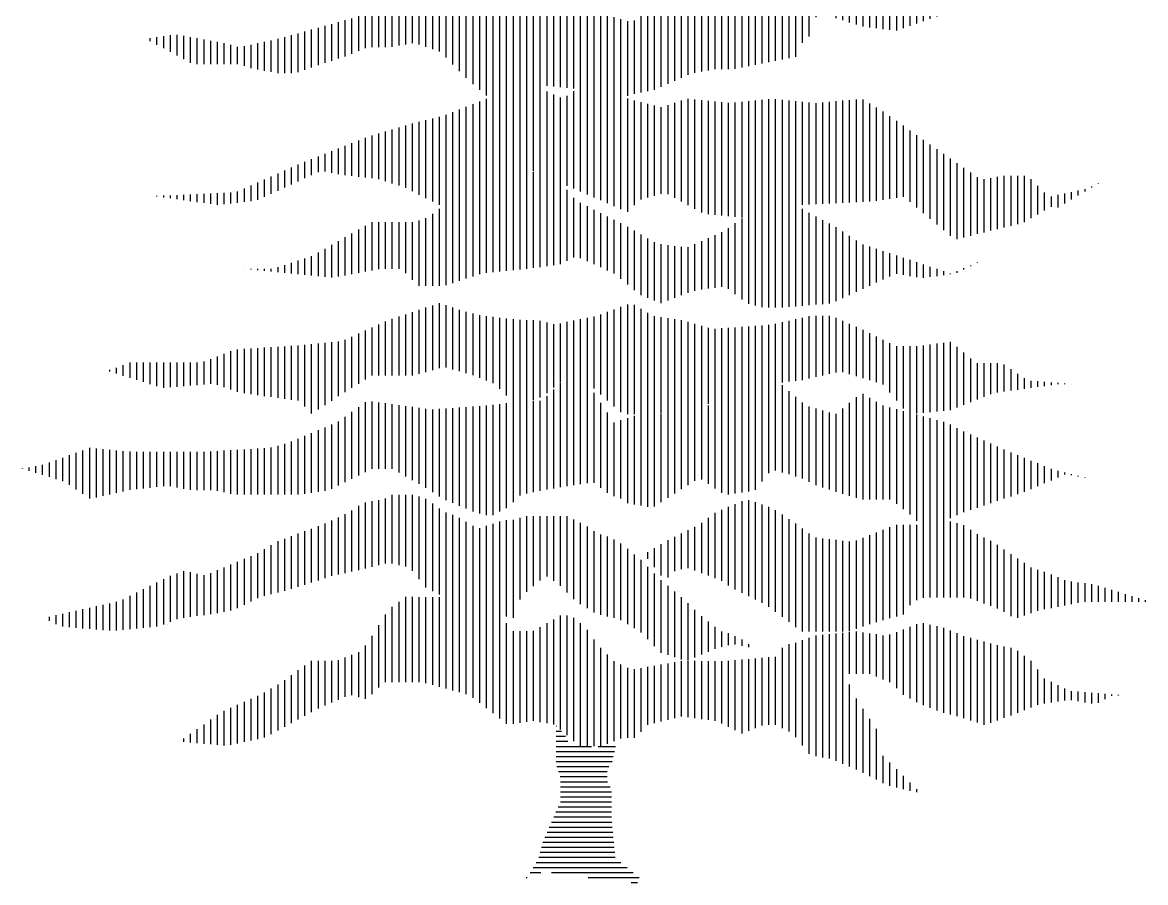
# Model space of a CAD drawing. Extents: x -3.3 to 3.4, y 0 to 10.5.
# Drawn here: x -3.28 to 3.4, y 0.03 to 5.15 of the extents above; entities that cross this region are included whole.
import ezdxf

# ---------------------------------------------------------------- set-up
doc = ezdxf.new("R2010")
doc.units = 0
doc.header["$LTSCALE"] = 0.4
doc.header["$MEASUREMENT"] = 0
doc.layers.get('0').update_dxf_attribs({"linetype": 'CONTINUOUS'})
doc.layers.add('ARBOLES', color=3, linetype='CONTINUOUS')

# ---------------------------------------------------------------- blocks, each defined once
blk = doc.blocks.new('*X32')
at = {"color": 0}
for p, q in [((17.04, 9.594), (17.04, 9.9294)), ((17.06, 9.5853), (17.06, 9.9412)), ((17.08, 9.5767), (17.08, 9.9212)), ((16.78, 9.6071), (16.78, 9.8896)), ((16.8, 9.6093), (16.8, 9.895)), ((16.82, 9.6116), (16.82, 9.9004)), ((16.84, 9.6231), (16.84, 9.9058)), ((16.86, 9.6431), (16.86, 9.9112)), ((16.88, 9.6631), (16.88, 9.9166)), ((16.9, 9.6547), (16.9, 9.9084)), ((16.92, 9.6461), (16.92, 9.8998)), ((16.94, 9.6374), (16.94, 9.8913)), ((16.98, 9.62), (16.98, 9.8869)), ((17, 9.6114), (17, 9.9011)), ((17.02, 9.6027), (17.02, 9.9153)), ((17.1, 9.568), (17.1, 9.9011)), ((17.12, 9.5593), (17.12, 9.8891)), ((16.68, 9.5796), (16.68, 9.8548)), ((16.7, 9.5911), (16.7, 9.8627)), ((16.72, 9.6003), (16.72, 9.8707)), ((16.74, 9.6026), (16.74, 9.8786)), ((16.76, 9.6048), (16.76, 9.8842)), ((16.96, 9.6287), (16.96, 9.8827)), ((17.14, 9.5506), (17.14, 9.884)), ((17.16, 9.5419), (17.16, 9.8788)), ((17.18, 9.5625), (17.18, 9.8736)), ((17.2, 9.5791), (17.2, 9.8685)), ((17.22, 9.5847), (17.22, 9.8633)), ((17.24, 9.5902), (17.24, 9.8581)), ((17.28, 9.5952), (17.28, 9.8592)), ((17.3, 9.5843), (17.3, 9.8661)), ((17.32, 9.5734), (17.32, 9.873)), ((17.34, 9.5625), (17.34, 9.8783)), ((17.36, 9.5516), (17.36, 9.8762)), ((17.38, 9.5407), (17.38, 9.8742)), ((17.4, 9.5356), (17.4, 9.8721)), ((17.42, 9.5335), (17.42, 9.8701)), ((17.44, 9.5314), (17.44, 9.868)), ((17.46, 9.5294), (17.46, 9.8659)), ((17.48, 9.5273), (17.48, 9.8672)), ((17.5, 9.5252), (17.5, 9.8692)), ((17.52, 9.5255), (17.52, 9.8713)), ((17.54, 9.5314), (17.54, 9.8733)), ((17.56, 9.5374), (17.56, 9.8754)), ((17.58, 9.5433), (17.58, 9.8774)), ((17.6, 9.5493), (17.6, 9.8774)), ((17.62, 9.5552), (17.62, 9.8754)), ((17.64, 9.5612), (17.64, 9.8733)), ((17.66, 9.5623), (17.66, 9.8712)), ((17.68, 9.5633), (17.68, 9.8692)), ((17.7, 9.5643), (17.7, 9.8671)), ((17.72, 9.5653), (17.72, 9.8656)), ((17.74, 9.5663), (17.74, 9.8674)), ((17.76, 9.5674), (17.76, 9.8693)), ((17.78, 9.5684), (17.78, 9.8711)), ((17.8, 9.5694), (17.8, 9.873)), ((17.82, 9.5704), (17.82, 9.8748)), ((17.84, 9.5714), (17.84, 9.8767)), ((17.86, 9.5724), (17.86, 9.8761)), ((17.88, 9.5734), (17.88, 9.8642)), ((16.58, 9.5728), (16.58, 9.8199)), ((16.6, 9.5627), (16.6, 9.825)), ((16.62, 9.5526), (16.62, 9.831)), ((16.64, 9.5567), (16.64, 9.8389)), ((16.66, 9.5682), (16.66, 9.8469)), ((17.26, 9.5958), (17.26, 9.853)), ((17.9, 9.575), (17.9, 9.8524)), ((17.92, 9.578), (17.92, 9.8405)), ((17.94, 9.5809), (17.94, 9.8265)), ((16.46, 9.6269), (16.46, 9.787)), ((16.48, 9.6201), (16.48, 9.7929)), ((16.5, 9.6132), (16.5, 9.7989)), ((16.52, 9.6033), (16.52, 9.8045)), ((16.54, 9.5931), (16.54, 9.8097)), ((16.56, 9.583), (16.56, 9.8148)), ((17.96, 9.5838), (17.96, 9.8125)), ((17.98, 9.5868), (17.98, 9.7985)), ((16.36, 9.6465), (16.36, 9.7546)), ((16.38, 9.6442), (16.38, 9.7625)), ((16.4, 9.6419), (16.4, 9.7691)), ((16.42, 9.6396), (16.42, 9.775)), ((16.44, 9.6337), (16.44, 9.781)), ((18, 9.572), (18, 9.7845)), ((18.02, 9.5552), (18.02, 9.7705)), ((18.04, 9.5385), (18.04, 9.7565)), ((16.28, 9.6582), (16.28, 9.7229)), ((16.3, 9.6547), (16.3, 9.7308)), ((16.32, 9.6512), (16.32, 9.7387)), ((16.34, 9.6488), (16.34, 9.7466)), ((18.06, 9.5217), (18.06, 9.7425)), ((18.08, 9.5049), (18.08, 9.7285)), ((16.2, 9.642), (16.2, 9.6912)), ((16.22, 9.6512), (16.22, 9.6991)), ((16.24, 9.6604), (16.24, 9.707)), ((16.26, 9.6617), (16.26, 9.715)), ((18.1, 9.4881), (18.1, 9.7146)), ((18.12, 9.4713), (18.12, 9.7007)), ((18.14, 9.4611), (18.14, 9.6868)), ((16.12, 9.6051), (16.12, 9.656)), ((16.14, 9.6143), (16.14, 9.6648)), ((16.16, 9.6235), (16.16, 9.6737)), ((16.18, 9.6327), (16.18, 9.6825)), ((18.16, 9.4662), (18.16, 9.6729)), ((18.18, 9.4713), (18.18, 9.659)), ((16.04, 9.5738), (16.04, 9.6207)), ((16.06, 9.5774), (16.06, 9.6295)), ((16.08, 9.5866), (16.08, 9.6383)), ((16.1, 9.5958), (16.1, 9.6472)), ((18.2, 9.4763), (18.2, 9.6451)), ((18.22, 9.4812), (18.22, 9.6392)), ((18.24, 9.4862), (18.24, 9.6428)), ((18.26, 9.4911), (18.26, 9.6464)), ((18.28, 9.496), (18.28, 9.6491)), ((18.3, 9.501), (18.3, 9.6491)), ((18.32, 9.5059), (18.32, 9.6491)), ((18.34, 9.5119), (18.34, 9.649)), ((18.36, 9.5231), (18.36, 9.6392)), ((18.38, 9.5344), (18.38, 9.6196)), ((18.56, 9.6262), (18.56, 9.6277)), ((15.76, 9.5879), (15.76, 9.5893)), ((15.78, 9.5852), (15.78, 9.5903)), ((15.8, 9.5824), (15.8, 9.5912)), ((15.82, 9.5797), (15.82, 9.5922)), ((15.84, 9.5769), (15.84, 9.5931)), ((15.86, 9.5742), (15.86, 9.594)), ((15.88, 9.5714), (15.88, 9.595)), ((15.9, 9.5687), (15.9, 9.5959)), ((15.92, 9.566), (15.92, 9.5969)), ((15.94, 9.5632), (15.94, 9.5978)), ((15.96, 9.5647), (15.96, 9.5988)), ((15.98, 9.567), (15.98, 9.5997)), ((16, 9.5692), (16, 9.603)), ((16.02, 9.5715), (16.02, 9.6118)), ((18.4, 9.5457), (18.4, 9.6)), ((18.42, 9.5569), (18.42, 9.5881)), ((18.44, 9.5555), (18.44, 9.5924)), ((18.46, 9.5673), (18.46, 9.5967)), ((18.48, 9.5791), (18.48, 9.6009)), ((18.5, 9.5909), (18.5, 9.6052)), ((18.52, 9.6027), (18.52, 9.6095)), ((18.54, 9.6145), (18.54, 9.6174))]:
    blk.add_line(p, q, dxfattribs=at)
blk = doc.blocks.new('*X31')
at = {"color": 0}
for p, q in [((17.7, 10.0638), (17.7, 10.2585)), ((17.72, 10.1213), (17.72, 10.2669)), ((17.74, 10.1424), (17.74, 10.2743)), ((17.76, 10.1324), (17.76, 10.2809)), ((17.78, 10.1186), (17.78, 10.2756)), ((17.8, 10.1122), (17.8, 10.2615)), ((17.36, 9.9557), (17.36, 10.2312)), ((17.38, 9.9592), (17.38, 10.2334)), ((17.4, 9.9626), (17.4, 10.2334)), ((17.42, 9.9661), (17.42, 10.2323)), ((17.44, 9.9669), (17.44, 10.2291)), ((17.46, 9.9669), (17.46, 10.2259)), ((17.48, 9.9677), (17.48, 10.2227)), ((17.62, 9.9952), (17.62, 10.225)), ((17.64, 9.9991), (17.64, 10.2334)), ((17.66, 10.003), (17.66, 10.2418)), ((17.68, 10.045), (17.68, 10.2501)), ((17.82, 10.1057), (17.82, 10.2475)), ((17.84, 10.0993), (17.84, 10.2334)), ((16.62, 10.0008), (16.62, 10.1899)), ((16.64, 9.9808), (16.64, 10.1942)), ((16.66, 9.9607), (16.66, 10.1984)), ((16.68, 9.9407), (16.68, 10.2027)), ((16.7, 9.9221), (16.7, 10.207)), ((16.72, 9.9051), (16.72, 10.2079)), ((16.74, 9.8882), (16.74, 10.2079)), ((16.76, 9.8712), (16.76, 10.2078)), ((16.78, 9.8661), (16.78, 10.2078)), ((16.8, 9.8661), (16.8, 10.2078)), ((16.82, 9.8667), (16.82, 10.2078)), ((16.84, 9.8708), (16.84, 10.2078)), ((16.86, 9.8749), (16.86, 10.2078)), ((16.88, 9.879), (16.88, 10.2077)), ((16.9, 9.8986), (16.9, 10.1963)), ((17.3, 9.932), (17.3, 10.188)), ((17.32, 9.9409), (17.32, 10.2016)), ((17.34, 9.9497), (17.34, 10.2164)), ((17.5, 9.9717), (17.5, 10.2195)), ((17.52, 9.9756), (17.52, 10.2163)), ((17.54, 9.9795), (17.54, 10.2131)), ((17.56, 9.9834), (17.56, 10.2099)), ((17.58, 9.9873), (17.58, 10.2083)), ((17.6, 9.9913), (17.6, 10.2167)), ((17.86, 10.0935), (17.86, 10.2194)), ((17.88, 10.0909), (17.88, 10.2053)), ((17.9, 10.0883), (17.9, 10.1946)), ((17.92, 10.0858), (17.92, 10.192)), ((17.94, 10.0832), (17.94, 10.1894)), ((16.44, 10.0315), (16.44, 10.1605)), ((16.46, 10.0331), (16.46, 10.1695)), ((16.48, 10.0365), (16.48, 10.1723)), ((16.5, 10.04), (16.5, 10.1743)), ((16.52, 10.0434), (16.52, 10.1763)), ((16.54, 10.0396), (16.54, 10.1783)), ((16.56, 10.0328), (16.56, 10.1804)), ((16.58, 10.026), (16.58, 10.1824)), ((16.6, 10.0192), (16.6, 10.1856)), ((16.92, 9.9165), (16.92, 10.1845)), ((16.94, 9.9146), (16.94, 10.1726)), ((16.96, 9.9128), (16.96, 10.1657)), ((16.98, 9.9109), (16.98, 10.16)), ((17, 9.909), (17, 10.1544)), ((17.26, 9.9143), (17.26, 10.1625)), ((17.28, 9.9232), (17.28, 10.1753)), ((17.96, 10.0816), (17.96, 10.1868)), ((17.98, 10.0885), (17.98, 10.1842)), ((18, 10.0955), (18, 10.1816)), ((18.02, 10.1024), (18.02, 10.179)), ((18.04, 10.1094), (18.04, 10.1764)), ((18.06, 10.1164), (18.06, 10.1738)), ((18.08, 10.1233), (18.08, 10.1713)), ((18.1, 10.1303), (18.1, 10.1691)), ((18.12, 10.1372), (18.12, 10.169)), ((18.14, 10.1442), (18.14, 10.169)), ((18.16, 10.1511), (18.16, 10.169)), ((18.18, 10.1581), (18.18, 10.169)), ((18.2, 10.165), (18.2, 10.169)), ((16.36, 10.0206), (16.36, 10.1247)), ((16.38, 10.0287), (16.38, 10.1336)), ((16.4, 10.0315), (16.4, 10.1426)), ((16.42, 10.0315), (16.42, 10.1515)), ((17.02, 9.9071), (17.02, 10.1488)), ((17.04, 9.9053), (17.04, 10.1432)), ((17.06, 9.9013), (17.06, 10.1375)), ((17.08, 9.8707), (17.08, 10.1319)), ((17.1, 9.8658), (17.1, 10.1263)), ((17.12, 9.8703), (17.12, 10.1207)), ((17.2, 9.897), (17.2, 10.1242)), ((17.22, 9.9006), (17.22, 10.137)), ((17.24, 9.9055), (17.24, 10.1497)), ((16.24, 9.9783), (16.24, 10.0895)), ((16.26, 9.9849), (16.26, 10.0951)), ((16.28, 9.9915), (16.28, 10.1007)), ((16.3, 9.998), (16.3, 10.1062)), ((16.32, 10.0045), (16.32, 10.1118)), ((16.34, 10.0124), (16.34, 10.1173)), ((17.14, 9.8787), (17.14, 10.115)), ((17.16, 9.887), (17.16, 10.1094)), ((17.18, 9.8934), (17.18, 10.1115)), ((15.74, 10.0502), (15.74, 10.0584)), ((15.76, 10.0393), (15.76, 10.0614)), ((15.78, 10.0285), (15.78, 10.0643)), ((15.8, 10.0176), (15.8, 10.0672)), ((15.82, 10.0068), (15.82, 10.069)), ((15.84, 9.9959), (15.84, 10.0654)), ((15.86, 9.9851), (15.86, 10.0619)), ((15.88, 9.9813), (15.88, 10.0583)), ((15.9, 9.9812), (15.9, 10.0548)), ((16.12, 9.9551), (16.12, 10.0563)), ((16.14, 9.955), (16.14, 10.0618)), ((16.16, 9.955), (16.16, 10.0673)), ((16.18, 9.958), (16.18, 10.0729)), ((16.2, 9.9648), (16.2, 10.0784)), ((16.22, 9.9715), (16.22, 10.084)), ((15.92, 9.9812), (15.92, 10.0512)), ((15.94, 9.9812), (15.94, 10.0476)), ((15.96, 9.9812), (15.96, 10.0437)), ((15.98, 9.9812), (15.98, 10.0385)), ((16, 9.9812), (16, 10.0334)), ((16.02, 9.9765), (16.02, 10.0348)), ((16.04, 9.9698), (16.04, 10.0391)), ((16.06, 9.9655), (16.06, 10.0434)), ((16.08, 9.962), (16.08, 10.0477)), ((16.1, 9.9585), (16.1, 10.052))]:
    blk.add_line(p, q, dxfattribs=at)
blk = doc.blocks.new('*X24')
at = {"color": 0}
for p, q in [((16.84, 9.3707), (16.84, 9.6571)), ((16.86, 9.3729), (16.86, 9.6627)), ((16.88, 9.3754), (16.88, 9.6597)), ((16.9, 9.378), (16.9, 9.6567)), ((16.92, 9.3805), (16.92, 9.6538)), ((16.76, 9.3626), (16.76, 9.6254)), ((16.78, 9.3646), (16.78, 9.6333)), ((16.8, 9.3667), (16.8, 9.6413)), ((16.82, 9.3687), (16.82, 9.6492)), ((16.94, 9.3831), (16.94, 9.6508)), ((16.96, 9.3868), (16.96, 9.6312)), ((16.66, 9.3371), (16.66, 9.5905)), ((16.68, 9.3436), (16.68, 9.5971)), ((16.7, 9.3502), (16.7, 9.6036)), ((16.72, 9.3568), (16.72, 9.6101)), ((16.74, 9.3606), (16.74, 9.6175)), ((16.98, 9.3965), (16.98, 9.6076)), ((16.62, 9.3239), (16.62, 9.5649)), ((16.64, 9.3305), (16.64, 9.5791)), ((17, 9.4062), (17, 9.5839)), ((17.02, 9.4042), (17.02, 9.5687)), ((17.04, 9.3952), (17.04, 9.5586)), ((17.6, 9.2573), (17.6, 9.5597)), ((17.62, 9.2576), (17.62, 9.5669)), ((17.64, 9.2593), (17.64, 9.5742)), ((17.66, 9.261), (17.66, 9.5627)), ((16.56, 9.3219), (16.56, 9.5235)), ((16.58, 9.3219), (16.58, 9.5366)), ((16.6, 9.3218), (16.6, 9.5508)), ((17.06, 9.3862), (17.06, 9.5486)), ((17.08, 9.3772), (17.08, 9.5386)), ((17.1, 9.3682), (17.1, 9.5284)), ((17.5, 9.2816), (17.5, 9.5228)), ((17.52, 9.2689), (17.52, 9.5306)), ((17.54, 9.2637), (17.54, 9.5379)), ((17.56, 9.2585), (17.56, 9.5451)), ((17.58, 9.2573), (17.58, 9.5524)), ((17.68, 9.2627), (17.68, 9.5509)), ((17.7, 9.2644), (17.7, 9.539)), ((17.72, 9.2661), (17.72, 9.5283)), ((16.36, 9.3607), (16.36, 9.4893)), ((16.38, 9.3645), (16.38, 9.5007)), ((16.4, 9.3682), (16.4, 9.5117)), ((16.42, 9.3719), (16.42, 9.5117)), ((16.44, 9.3726), (16.44, 9.5117)), ((16.46, 9.3726), (16.46, 9.5116)), ((16.48, 9.3726), (16.48, 9.5116)), ((16.5, 9.3602), (16.5, 9.5116)), ((16.52, 9.3402), (16.52, 9.5116)), ((16.54, 9.3219), (16.54, 9.5166)), ((17.12, 9.3592), (17.12, 9.5182)), ((17.14, 9.3427), (17.14, 9.508)), ((17.16, 9.3261), (17.16, 9.4978)), ((17.18, 9.3094), (17.18, 9.4863)), ((17.46, 9.3135), (17.46, 9.4932)), ((17.48, 9.2976), (17.48, 9.508)), ((17.74, 9.2678), (17.74, 9.5179)), ((17.76, 9.2695), (17.76, 9.5075)), ((17.78, 9.276), (17.78, 9.497)), ((16.3, 9.3495), (16.3, 9.4552)), ((16.32, 9.3533), (16.32, 9.4666)), ((16.34, 9.357), (16.34, 9.4779)), ((17.2, 9.2941), (17.2, 9.4748)), ((17.22, 9.2864), (17.22, 9.4633)), ((17.38, 9.3108), (17.38, 9.455)), ((17.4, 9.3137), (17.4, 9.4638)), ((17.42, 9.3166), (17.42, 9.4727)), ((17.44, 9.3196), (17.44, 9.4815)), ((17.8, 9.2853), (17.8, 9.4838)), ((17.82, 9.2945), (17.82, 9.4705)), ((17.84, 9.3038), (17.84, 9.4573)), ((16.24, 9.351), (16.24, 9.4211)), ((16.26, 9.3491), (16.26, 9.4325)), ((16.28, 9.3472), (16.28, 9.4439)), ((17.24, 9.2786), (17.24, 9.4518)), ((17.26, 9.2709), (17.26, 9.4457)), ((17.28, 9.2782), (17.28, 9.443)), ((17.3, 9.2861), (17.3, 9.4404)), ((17.32, 9.294), (17.32, 9.4377)), ((17.34, 9.3008), (17.34, 9.4373)), ((17.36, 9.3074), (17.36, 9.4461)), ((17.86, 9.3131), (17.86, 9.4454)), ((17.88, 9.3224), (17.88, 9.4388)), ((17.9, 9.3317), (17.9, 9.4322)), ((17.92, 9.341), (17.92, 9.4256)), ((17.94, 9.3503), (17.94, 9.419)), ((16.16, 9.3585), (16.16, 9.3904)), ((16.18, 9.3566), (16.18, 9.397)), ((16.2, 9.3547), (16.2, 9.4035)), ((16.22, 9.3529), (16.22, 9.4101)), ((17.96, 9.3579), (17.96, 9.4124)), ((17.98, 9.3544), (17.98, 9.4058)), ((18, 9.3509), (18, 9.3991)), ((18.02, 9.3474), (18.02, 9.3924)), ((18.04, 9.3462), (18.04, 9.3857)), ((18.2, 9.3905), (18.2, 9.3912)), ((16.02, 9.3729), (16.02, 9.373)), ((16.04, 9.3708), (16.04, 9.373)), ((16.06, 9.3687), (16.06, 9.373)), ((16.08, 9.3667), (16.08, 9.373)), ((16.1, 9.3646), (16.1, 9.3729)), ((16.12, 9.3625), (16.12, 9.3773)), ((16.14, 9.3605), (16.14, 9.3838)), ((18.06, 9.3487), (18.06, 9.379)), ((18.08, 9.3513), (18.08, 9.3723)), ((18.1, 9.3538), (18.1, 9.3657)), ((18.12, 9.3564), (18.12, 9.359)), ((18.14, 9.3612), (18.14, 9.3657)), ((18.16, 9.3709), (18.16, 9.3742)), ((18.18, 9.3807), (18.18, 9.3827)), ((16.56, 9.0658), (16.56, 9.2572)), ((16.58, 9.0717), (16.58, 9.2639)), ((16.6, 9.0775), (16.6, 9.2705)), ((16.62, 9.0795), (16.62, 9.2649)), ((16.64, 9.0737), (16.64, 9.2579)), ((17.14, 8.9459), (17.14, 9.2592)), ((17.16, 8.9405), (17.16, 9.2666)), ((17.18, 8.9405), (17.18, 9.2653)), ((17.2, 8.9405), (17.2, 9.2535)), ((16.46, 9.0555), (16.46, 9.224)), ((16.48, 9.0555), (16.48, 9.2306)), ((16.5, 9.0555), (16.5, 9.2373)), ((16.52, 9.0555), (16.52, 9.2439)), ((16.54, 9.0599), (16.54, 9.2506)), ((16.66, 9.0679), (16.66, 9.251)), ((16.68, 9.062), (16.68, 9.2444)), ((16.7, 9.0562), (16.7, 9.2398)), ((16.72, 9.0486), (16.72, 9.2352)), ((16.74, 9.0407), (16.74, 9.232)), ((16.76, 9.0328), (16.76, 9.2297)), ((16.78, 9.016), (16.78, 9.2274)), ((16.8, 8.9959), (16.8, 9.2251)), ((16.82, 8.9759), (16.82, 9.2228)), ((16.84, 8.9704), (16.84, 9.2205)), ((16.86, 8.9768), (16.86, 9.2203)), ((16.88, 8.9832), (16.88, 9.2202)), ((17, 9.0372), (17, 9.2188)), ((17.02, 9.0342), (17.02, 9.2229)), ((17.04, 9.0311), (17.04, 9.227)), ((17.06, 9.0169), (17.06, 9.2311)), ((17.08, 8.9992), (17.08, 9.237)), ((17.1, 8.9814), (17.1, 9.2444)), ((17.12, 8.9637), (17.12, 9.2518)), ((17.22, 8.9405), (17.22, 9.2416)), ((17.24, 8.9405), (17.24, 9.2322)), ((17.26, 8.9426), (17.26, 9.2292)), ((17.28, 8.9461), (17.28, 9.2262)), ((17.3, 8.9495), (17.3, 9.2233)), ((17.32, 8.953), (17.32, 9.2203)), ((17.66, 9.0395), (17.66, 9.2226)), ((17.68, 9.042), (17.68, 9.2272)), ((17.7, 9.0466), (17.7, 9.2317)), ((17.72, 9.0511), (17.72, 9.2326)), ((17.74, 9.0556), (17.74, 9.2325)), ((17.76, 9.0602), (17.76, 9.2325)), ((17.78, 9.0647), (17.78, 9.227)), ((16.38, 9.0437), (16.38, 9.189)), ((16.4, 9.0556), (16.4, 9.1981)), ((16.42, 9.0556), (16.42, 9.2071)), ((16.44, 9.0555), (16.44, 9.2162)), ((16.9, 8.9896), (16.9, 9.2184)), ((16.92, 9.003), (16.92, 9.2132)), ((16.94, 9.0193), (16.94, 9.2081)), ((16.96, 9.0355), (16.96, 9.2105)), ((16.98, 9.0403), (16.98, 9.2147)), ((17.34, 8.9574), (17.34, 9.2149)), ((17.36, 8.9619), (17.36, 9.2091)), ((17.38, 8.9664), (17.38, 9.2032)), ((17.4, 8.971), (17.4, 9.1974)), ((17.42, 8.9755), (17.42, 9.1943)), ((17.44, 8.9804), (17.44, 9.1957)), ((17.46, 8.9877), (17.46, 9.1972)), ((17.48, 8.995), (17.48, 9.1986)), ((17.5, 9.0023), (17.5, 9.2001)), ((17.52, 9.0095), (17.52, 9.2015)), ((17.54, 9.0168), (17.54, 9.203)), ((17.56, 9.0241), (17.56, 9.2045)), ((17.58, 9.0304), (17.58, 9.2059)), ((17.6, 9.0327), (17.6, 9.209)), ((17.62, 9.0349), (17.62, 9.2136)), ((17.64, 9.0372), (17.64, 9.2181)), ((17.8, 9.065), (17.8, 9.2181)), ((17.82, 9.0591), (17.82, 9.2092)), ((17.84, 9.0532), (17.84, 9.2003)), ((17.86, 9.0473), (17.86, 9.1912)), ((16.26, 8.9672), (16.26, 9.1524)), ((16.28, 8.9804), (16.28, 9.1543)), ((16.3, 8.9935), (16.3, 9.1561)), ((16.32, 9.006), (16.32, 9.1618)), ((16.34, 9.0186), (16.34, 9.1709)), ((16.36, 9.0311), (16.36, 9.1799)), ((17.88, 9.0413), (17.88, 9.1812)), ((17.9, 9.0354), (17.9, 9.1712)), ((17.92, 9.0289), (17.92, 9.1612)), ((18.1, 8.9505), (18.1, 9.1526)), ((18.12, 8.9526), (18.12, 9.1552)), ((15.96, 9.0209), (15.96, 9.1197)), ((15.98, 9.014), (15.98, 9.1274)), ((16, 9.007), (16, 9.1331)), ((16.02, 9.0031), (16.02, 9.1344)), ((16.04, 9.0001), (16.04, 9.1357)), ((16.06, 8.9972), (16.06, 9.137)), ((16.08, 8.9943), (16.08, 9.1383)), ((16.1, 8.9915), (16.1, 9.1396)), ((16.12, 8.9888), (16.12, 9.1408)), ((16.14, 8.9862), (16.14, 9.1421)), ((16.16, 8.9835), (16.16, 9.1434)), ((16.18, 8.9809), (16.18, 9.145)), ((16.2, 8.963), (16.2, 9.1469)), ((16.22, 8.9422), (16.22, 9.1487)), ((16.24, 8.954), (16.24, 9.1506)), ((17.94, 9.005), (17.94, 9.1511)), ((17.96, 8.9811), (17.96, 9.1426)), ((17.98, 8.9572), (17.98, 9.1426)), ((18, 8.9404), (18, 9.1425)), ((18.02, 8.9424), (18.02, 9.1425)), ((18.04, 8.9444), (18.04, 9.145)), ((18.06, 8.9465), (18.06, 9.1475)), ((18.08, 8.9485), (18.08, 9.1501)), ((18.14, 8.96), (18.14, 9.1404)), ((18.16, 8.968), (18.16, 9.1234)), ((15.66, 9.0547), (15.66, 9.0865)), ((15.68, 9.0486), (15.68, 9.0938)), ((15.7, 9.0424), (15.7, 9.0938)), ((15.72, 9.0363), (15.72, 9.0938)), ((15.74, 9.0301), (15.74, 9.0938)), ((15.76, 9.024), (15.76, 9.0938)), ((15.78, 9.0187), (15.78, 9.0938)), ((15.8, 9.0203), (15.8, 9.0937)), ((15.82, 9.022), (15.82, 9.0937)), ((15.84, 9.0237), (15.84, 9.0937)), ((15.86, 9.0254), (15.86, 9.0937)), ((15.88, 9.0271), (15.88, 9.0937)), ((15.9, 9.0288), (15.9, 9.0966)), ((15.92, 9.0305), (15.92, 9.1043)), ((15.94, 9.0278), (15.94, 9.112)), ((18.18, 8.976), (18.18, 9.1064)), ((18.2, 8.9841), (18.2, 9.0917)), ((18.22, 8.9921), (18.22, 9.0917)), ((18.24, 9.0001), (18.24, 9.0917)), ((18.26, 9.005), (18.26, 9.0916)), ((18.28, 9.0077), (18.28, 9.0877)), ((15.62, 9.0671), (15.62, 9.0718)), ((15.64, 9.0609), (15.64, 9.0787)), ((18.3, 9.0104), (18.3, 9.0742)), ((18.32, 9.0132), (18.32, 9.0607)), ((18.34, 9.0159), (18.34, 9.0472)), ((18.36, 9.0186), (18.36, 9.04)), ((18.38, 9.0214), (18.38, 9.0383)), ((18.4, 9.0241), (18.4, 9.0366)), ((18.42, 9.0268), (18.42, 9.0349)), ((18.44, 9.0292), (18.44, 9.0333)), ((18.46, 9.0292), (18.46, 9.0316)), ((18.48, 9.0292), (18.48, 9.0299))]:
    blk.add_line(p, q, dxfattribs=at)
blk = doc.blocks.new('*X23')
at = {"color": 0}
for p, q in [((16.98, 8.7263), (16.98, 9.054)), ((17, 8.7293), (17, 9.074)), ((17.02, 8.7323), (17.02, 9.0624)), ((16.96, 8.7228), (16.96, 9.034)), ((17.04, 8.7353), (17.04, 9.0331)), ((17.52, 8.7102), (17.52, 9.0215)), ((17.54, 8.7151), (17.54, 9.0303)), ((17.56, 8.7402), (17.56, 9.0339)), ((17.58, 8.7653), (17.58, 9.0375)), ((17.6, 8.7733), (17.6, 9.0411)), ((17.62, 8.7674), (17.62, 9.0264)), ((16.92, 8.7159), (16.92, 8.9941)), ((16.94, 8.7194), (16.94, 9.0141)), ((17.06, 8.7361), (17.06, 9.0038)), ((17.44, 8.7065), (17.44, 8.9849)), ((17.46, 8.7014), (17.46, 8.9941)), ((17.48, 8.7044), (17.48, 9.0032)), ((17.5, 8.7073), (17.5, 9.0124)), ((17.64, 8.7615), (17.64, 9.0093)), ((17.66, 8.7555), (17.66, 8.9922)), ((17.84, 8.6913), (17.84, 8.9907)), ((17.86, 8.6866), (17.86, 9.0011)), ((17.88, 8.6865), (17.88, 8.9892)), ((16.36, 8.7582), (16.36, 8.9616)), ((16.38, 8.7682), (16.38, 8.976)), ((16.4, 8.7776), (16.4, 8.9784)), ((16.42, 8.7776), (16.42, 8.9756)), ((16.44, 8.7775), (16.44, 8.9728)), ((16.46, 8.7775), (16.46, 8.9701)), ((16.48, 8.7668), (16.48, 8.9673)), ((16.5, 8.7555), (16.5, 8.9645)), ((16.52, 8.7442), (16.52, 8.9618)), ((16.54, 8.7329), (16.54, 8.959)), ((16.56, 8.721), (16.56, 8.9562)), ((16.58, 8.7084), (16.58, 8.9544)), ((16.6, 8.6958), (16.6, 8.9558)), ((16.62, 8.6847), (16.62, 8.9573)), ((16.64, 8.6763), (16.64, 8.9587)), ((16.66, 8.6679), (16.66, 8.9602)), ((16.68, 8.6595), (16.68, 8.9616)), ((16.7, 8.651), (16.7, 8.9631)), ((16.72, 8.6454), (16.72, 8.9645)), ((16.74, 8.6403), (16.74, 8.966)), ((16.76, 8.6402), (16.76, 8.9678)), ((16.78, 8.6505), (16.78, 8.9703)), ((16.8, 8.6607), (16.8, 8.9729)), ((16.82, 8.6787), (16.82, 8.9754)), ((16.84, 8.6987), (16.84, 8.978)), ((16.86, 8.7042), (16.86, 8.9799)), ((16.88, 8.7082), (16.88, 8.9799)), ((16.9, 8.7123), (16.9, 8.9799)), ((17.08, 8.7212), (17.08, 8.9745)), ((17.32, 8.7169), (17.32, 8.9565)), ((17.34, 8.7296), (17.34, 8.9634)), ((17.36, 8.7423), (17.36, 8.9664)), ((17.38, 8.7462), (17.38, 8.9664)), ((17.4, 8.733), (17.4, 8.9666)), ((17.42, 8.7197), (17.42, 8.9758)), ((17.68, 8.7491), (17.68, 8.9751)), ((17.7, 8.7394), (17.7, 8.9633)), ((17.72, 8.7296), (17.72, 8.9574)), ((17.74, 8.7221), (17.74, 8.9515)), ((17.8, 8.7036), (17.8, 8.9576)), ((17.82, 8.6974), (17.82, 8.9742)), ((17.9, 8.6865), (17.9, 8.9774)), ((17.92, 8.6865), (17.92, 8.9658)), ((17.94, 8.6865), (17.94, 8.9604)), ((17.96, 8.6735), (17.96, 8.955)), ((16.3, 8.7283), (16.3, 8.9184)), ((16.32, 8.7383), (16.32, 8.9328)), ((16.34, 8.7482), (16.34, 8.9472)), ((17.1, 8.7063), (17.1, 8.9452)), ((17.14, 8.6892), (17.14, 8.9224)), ((17.16, 8.6754), (17.16, 8.9288)), ((17.18, 8.6719), (17.18, 8.9352)), ((17.2, 8.6684), (17.2, 8.9405)), ((17.22, 8.6649), (17.22, 8.9405)), ((17.24, 8.6662), (17.24, 8.9405)), ((17.26, 8.6789), (17.26, 8.9405)), ((17.28, 8.6916), (17.28, 8.9455)), ((17.3, 8.7042), (17.3, 8.9506)), ((17.76, 8.7159), (17.76, 8.9456)), ((17.78, 8.7097), (17.78, 8.941)), ((17.98, 8.6575), (17.98, 8.9497)), ((18, 8.6416), (18, 8.9443)), ((18.02, 8.6231), (18.02, 8.939)), ((18.04, 8.603), (18.04, 8.9336)), ((18.06, 8.6047), (18.06, 8.9282)), ((18.08, 8.6136), (18.08, 8.9229)), ((16.24, 8.7094), (16.24, 8.8926)), ((16.26, 8.7123), (16.26, 8.901)), ((16.28, 8.7183), (16.28, 8.9093)), ((17.12, 8.6961), (17.12, 8.916)), ((18.1, 8.6224), (18.1, 8.9175)), ((18.12, 8.6313), (18.12, 8.9094)), ((18.14, 8.6401), (18.14, 8.8991)), ((18.16, 8.6489), (18.16, 8.8888)), ((16.14, 8.7011), (16.14, 8.8517)), ((16.16, 8.701), (16.16, 8.8592)), ((16.18, 8.701), (16.18, 8.8675)), ((16.2, 8.7035), (16.2, 8.8759)), ((16.22, 8.7064), (16.22, 8.8842)), ((18.18, 8.6556), (18.18, 8.8799)), ((18.2, 8.6623), (18.2, 8.8709)), ((18.22, 8.669), (18.22, 8.8619)), ((18.24, 8.6757), (18.24, 8.8529)), ((15.5, 8.7302), (15.5, 8.818)), ((15.52, 8.7167), (15.52, 8.8253)), ((15.54, 8.7032), (15.54, 8.8326)), ((15.56, 8.6897), (15.56, 8.8399)), ((15.58, 8.6926), (15.58, 8.8387)), ((15.6, 8.6972), (15.6, 8.8367)), ((15.62, 8.7017), (15.62, 8.8346)), ((15.64, 8.7063), (15.64, 8.8326)), ((15.66, 8.7108), (15.66, 8.8305)), ((15.68, 8.7149), (15.68, 8.8289)), ((15.7, 8.7172), (15.7, 8.8288)), ((15.72, 8.7194), (15.72, 8.8288)), ((15.74, 8.7217), (15.74, 8.8288)), ((15.76, 8.724), (15.76, 8.8288)), ((15.78, 8.7262), (15.78, 8.8288)), ((15.8, 8.7258), (15.8, 8.8288)), ((15.82, 8.7223), (15.82, 8.8287)), ((15.84, 8.7188), (15.84, 8.8287)), ((15.86, 8.7153), (15.86, 8.8287)), ((15.88, 8.7143), (15.88, 8.8287)), ((15.9, 8.7143), (15.9, 8.8287)), ((15.92, 8.7143), (15.92, 8.8297)), ((15.94, 8.7143), (15.94, 8.8308)), ((15.96, 8.708), (15.96, 8.832)), ((15.98, 8.7039), (15.98, 8.8332)), ((16, 8.7012), (16, 8.8344)), ((16.02, 8.7012), (16.02, 8.8356)), ((16.04, 8.7011), (16.04, 8.8368)), ((16.06, 8.7011), (16.06, 8.838)), ((16.08, 8.7011), (16.08, 8.8392)), ((16.1, 8.7011), (16.1, 8.8414)), ((16.12, 8.7011), (16.12, 8.8466)), ((18.26, 8.6824), (18.26, 8.8439)), ((18.28, 8.6891), (18.28, 8.835)), ((18.3, 8.6958), (18.3, 8.8261)), ((18.32, 8.7025), (18.32, 8.8181)), ((15.4, 8.7659), (15.4, 8.7859)), ((15.42, 8.7597), (15.42, 8.7895)), ((15.44, 8.7536), (15.44, 8.7962)), ((15.46, 8.7474), (15.46, 8.8035)), ((15.48, 8.7413), (15.48, 8.8108)), ((18.34, 8.7092), (18.34, 8.8101)), ((18.36, 8.717), (18.36, 8.8021)), ((18.38, 8.7259), (18.38, 8.7942)), ((18.4, 8.7347), (18.4, 8.7862)), ((15.36, 8.7782), (15.36, 8.7786)), ((15.38, 8.772), (15.38, 8.7822)), ((18.42, 8.7435), (18.42, 8.7782)), ((18.44, 8.7524), (18.44, 8.7722)), ((18.46, 8.7612), (18.46, 8.7671)), ((18.48, 8.7594), (18.48, 8.7619)), ((18.5, 8.7553), (18.5, 8.7567)), ((18.52, 8.7512), (18.52, 8.7516)), ((15.94, 8.7121), (15.94, 8.7143))]:
    blk.add_line(p, q, dxfattribs=at)
blk = doc.blocks.new('*X16')
at = {"color": 0}
for p, q in [((18.04, 8.075), (18.04, 8.3184)), ((17.74, 8.1678), (17.74, 8.2837)), ((17.76, 8.1485), (17.76, 8.2858)), ((17.78, 8.1491), (17.78, 8.2878)), ((17.8, 8.1594), (17.8, 8.2899)), ((17.82, 8.1682), (17.82, 8.2919)), ((17.84, 8.1682), (17.84, 8.294)), ((17.86, 8.1682), (17.86, 8.2915)), ((17.88, 8.168), (17.88, 8.2885)), ((17.9, 8.1598), (17.9, 8.2856)), ((17.94, 8.1434), (17.94, 8.2848)), ((17.96, 8.1252), (17.96, 8.2925)), ((17.98, 8.1052), (17.98, 8.3002)), ((18, 8.0945), (18, 8.3079)), ((18.02, 8.0842), (18.02, 8.3156)), ((18.06, 8.0672), (18.06, 8.3143)), ((18.08, 8.0595), (18.08, 8.3102)), ((18.1, 8.0524), (18.1, 8.3051)), ((18.12, 8.0472), (18.12, 8.2969)), ((18.14, 8.042), (18.14, 8.2887)), ((17.64, 8.2058), (17.64, 8.2531)), ((17.66, 8.1999), (17.66, 8.2605)), ((17.68, 8.1939), (17.68, 8.2679)), ((17.7, 8.188), (17.7, 8.2753)), ((17.72, 8.1821), (17.72, 8.2817)), ((17.92, 8.1516), (17.92, 8.2826)), ((18.16, 8.036), (18.16, 8.2806)), ((18.18, 8.0295), (18.18, 8.275)), ((18.2, 8.0231), (18.2, 8.2694)), ((18.22, 8.0167), (18.22, 8.2638)), ((18.24, 8.0223), (18.24, 8.2582)), ((18.26, 8.0297), (18.26, 8.2536)), ((17.62, 8.2354), (17.62, 8.2457)), ((18.28, 8.0371), (18.28, 8.2495)), ((18.3, 8.0445), (18.3, 8.2454)), ((18.32, 8.0519), (18.32, 8.2365)), ((18.34, 8.0597), (18.34, 8.2216)), ((18.36, 8.0676), (18.36, 8.2067)), ((18.38, 8.0755), (18.38, 8.1808)), ((18.4, 8.08), (18.4, 8.1544)), ((18.42, 8.0828), (18.42, 8.1445)), ((18.44, 8.0857), (18.44, 8.1347)), ((18.46, 8.0886), (18.46, 8.1249)), ((18.48, 8.0902), (18.48, 8.1167)), ((18.5, 8.0868), (18.5, 8.1151)), ((18.52, 8.0833), (18.52, 8.1134)), ((18.54, 8.0798), (18.54, 8.1118)), ((18.56, 8.0823), (18.56, 8.1102)), ((18.58, 8.0926), (18.58, 8.1086)), ((18.6, 8.1028), (18.6, 8.107)), ((18.62, 8.1038), (18.62, 8.1054))]:
    blk.add_line(p, q, dxfattribs=at)
blk = doc.blocks.new('*X15')
at = {"color": 0}
for p, q in [((17.52, 8.399), (17.52, 8.6848)), ((17.44, 8.4444), (17.44, 8.6561)), ((17.46, 8.4313), (17.46, 8.6644)), ((17.48, 8.4191), (17.48, 8.6728)), ((17.5, 8.409), (17.5, 8.6812)), ((17.54, 8.389), (17.54, 8.6782)), ((17.56, 8.379), (17.56, 8.6716)), ((17.58, 8.3678), (17.58, 8.6651)), ((17.6, 8.3527), (17.6, 8.6548)), ((17.4, 8.4602), (17.4, 8.6316)), ((17.42, 8.4528), (17.42, 8.6465)), ((17.62, 8.3375), (17.62, 8.6416)), ((17.64, 8.3223), (17.64, 8.6284)), ((18.08, 8.3953), (18.08, 8.6199)), ((18.1, 8.3953), (18.1, 8.6228)), ((18.12, 8.3953), (18.12, 8.6212)), ((17.32, 8.4796), (17.32, 8.5852)), ((17.34, 8.4826), (17.34, 8.5952)), ((17.36, 8.4751), (17.36, 8.6051)), ((17.38, 8.4677), (17.38, 8.6168)), ((17.66, 8.3071), (17.66, 8.6151)), ((17.68, 8.2943), (17.68, 8.6007)), ((17.7, 8.2943), (17.7, 8.5858)), ((17.9, 8.3222), (17.9, 8.5887)), ((17.92, 8.3278), (17.92, 8.5966)), ((17.94, 8.3333), (17.94, 8.6046)), ((17.96, 8.3389), (17.96, 8.6112)), ((17.98, 8.3445), (17.98, 8.6112)), ((18, 8.3721), (18, 8.6111)), ((18.02, 8.3868), (18.02, 8.6111)), ((18.04, 8.3937), (18.04, 8.614)), ((18.06, 8.3954), (18.06, 8.6169)), ((18.14, 8.3953), (18.14, 8.616)), ((18.16, 8.3953), (18.16, 8.6106)), ((18.18, 8.3923), (18.18, 8.5967)), ((17.26, 8.461), (17.26, 8.554)), ((17.28, 8.4551), (17.28, 8.5652)), ((17.3, 8.4734), (17.3, 8.5752)), ((17.72, 8.2943), (17.72, 8.5733)), ((17.74, 8.2943), (17.74, 8.571)), ((17.76, 8.2942), (17.76, 8.5687)), ((17.78, 8.2942), (17.78, 8.5663)), ((17.8, 8.2942), (17.8, 8.564)), ((17.82, 8.2951), (17.82, 8.5617)), ((17.84, 8.302), (17.84, 8.5649)), ((17.86, 8.3089), (17.86, 8.5728)), ((17.88, 8.3158), (17.88, 8.5808)), ((18.2, 8.3849), (18.2, 8.5834)), ((18.22, 8.3775), (18.22, 8.5737)), ((18.24, 8.37), (18.24, 8.564)), ((18.26, 8.3626), (18.26, 8.5517)), ((17.22, 8.5104), (17.22, 8.5299)), ((17.24, 8.4857), (17.24, 8.542)), ((18.28, 8.353), (18.28, 8.5378)), ((18.3, 8.3392), (18.3, 8.5244)), ((18.32, 8.3345), (18.32, 8.5112)), ((18.34, 8.3414), (18.34, 8.4979)), ((18.36, 8.3483), (18.36, 8.4847)), ((18.38, 8.3552), (18.38, 8.4778)), ((18.4, 8.36), (18.4, 8.4716)), ((18.42, 8.3639), (18.42, 8.4634)), ((18.44, 8.3677), (18.44, 8.4552)), ((18.46, 8.3716), (18.46, 8.447)), ((18.48, 8.3754), (18.48, 8.4432)), ((18.5, 8.3793), (18.5, 8.4402)), ((18.52, 8.3819), (18.52, 8.4373)), ((18.54, 8.3819), (18.54, 8.4343)), ((18.56, 8.3819), (18.56, 8.43)), ((18.58, 8.3819), (18.58, 8.4238)), ((18.6, 8.3819), (18.6, 8.4177)), ((18.62, 8.3818), (18.62, 8.4115)), ((18.64, 8.3818), (18.64, 8.4054)), ((18.66, 8.3818), (18.66, 8.3992)), ((18.68, 8.3818), (18.68, 8.393)), ((18.7, 8.3818), (18.7, 8.3869))]:
    blk.add_line(p, q, dxfattribs=at)
blk = doc.blocks.new('*X14')
at = {"color": 0}
for p, q in [((16.42, 8.491), (16.42, 8.6848)), ((16.44, 8.4958), (16.44, 8.6897)), ((16.46, 8.4958), (16.46, 8.7003)), ((16.48, 8.4916), (16.48, 8.7008)), ((16.5, 8.4874), (16.5, 8.7007)), ((16.52, 8.4745), (16.52, 8.7007)), ((16.54, 8.4499), (16.54, 8.6954)), ((16.56, 8.4253), (16.56, 8.6885)), ((16.34, 8.472), (16.34, 8.6537)), ((16.36, 8.4765), (16.36, 8.6675)), ((16.38, 8.4813), (16.38, 8.6776)), ((16.4, 8.4862), (16.4, 8.6812)), ((16.58, 8.4137), (16.58, 8.6745)), ((16.6, 8.4037), (16.6, 8.6596)), ((16.28, 8.4592), (16.28, 8.6239)), ((16.3, 8.4638), (16.3, 8.6333)), ((16.32, 8.4679), (16.32, 8.643)), ((16.62, 8.3937), (16.62, 8.6476)), ((16.64, 8.3837), (16.64, 8.6409)), ((16.66, 8.3736), (16.66, 8.6321)), ((16.68, 8.3634), (16.68, 8.62)), ((16.78, 8.3426), (16.78, 8.6215)), ((16.8, 8.3385), (16.8, 8.6252)), ((16.82, 8.3344), (16.82, 8.6265)), ((16.84, 8.3889), (16.84, 8.6324)), ((16.86, 8.412), (16.86, 8.6367)), ((16.88, 8.4289), (16.88, 8.6367)), ((16.9, 8.4458), (16.9, 8.6367)), ((16.92, 8.4579), (16.92, 8.6367)), ((16.94, 8.4446), (16.94, 8.6367)), ((16.96, 8.4299), (16.96, 8.6366)), ((16.98, 8.4098), (16.98, 8.6366)), ((17, 8.3898), (17, 8.6273)), ((17.02, 8.3751), (17.02, 8.6175)), ((16.18, 8.4264), (16.18, 8.5855)), ((16.2, 8.433), (16.2, 8.5925)), ((16.22, 8.4395), (16.22, 8.5994)), ((16.24, 8.4461), (16.24, 8.6076)), ((16.26, 8.4527), (16.26, 8.6157)), ((16.7, 8.3531), (16.7, 8.6079)), ((16.72, 8.3458), (16.72, 8.6011)), ((16.74, 8.3458), (16.74, 8.6079)), ((16.76, 8.3458), (16.76, 8.6147)), ((17.04, 8.363), (17.04, 8.606)), ((17.06, 8.3509), (17.06, 8.5921)), ((16.1, 8.4052), (16.1, 8.5508)), ((16.12, 8.4103), (16.12, 8.5624)), ((16.14, 8.4154), (16.14, 8.5701)), ((16.16, 8.4205), (16.16, 8.5778)), ((17.08, 8.3432), (17.08, 8.5826)), ((17.1, 8.3391), (17.1, 8.5767)), ((17.12, 8.335), (17.12, 8.5679)), ((17.14, 8.328), (17.14, 8.5554)), ((16.04, 8.3829), (16.04, 8.518)), ((16.06, 8.3929), (16.06, 8.5272)), ((16.08, 8.4), (16.08, 8.539)), ((17.16, 8.3162), (17.16, 8.5395)), ((17.18, 8.3043), (17.18, 8.5235)), ((15.96, 8.3527), (15.96, 8.4846)), ((15.98, 8.3568), (15.98, 8.493)), ((16, 8.363), (16, 8.5013)), ((16.02, 8.3729), (16.02, 8.5097)), ((17.2, 8.2909), (17.2, 8.5068)), ((17.22, 8.2709), (17.22, 8.4868)), ((15.8, 8.3228), (15.8, 8.46)), ((15.82, 8.3305), (15.82, 8.467)), ((15.84, 8.3351), (15.84, 8.4736)), ((15.86, 8.3376), (15.86, 8.47)), ((15.88, 8.3402), (15.88, 8.4658)), ((15.9, 8.3427), (15.9, 8.4616)), ((15.92, 8.3453), (15.92, 8.4679)), ((15.94, 8.3487), (15.94, 8.4762)), ((17.24, 8.2508), (17.24, 8.4668)), ((15.72, 8.3049), (15.72, 8.4197)), ((15.74, 8.3067), (15.74, 8.4298)), ((15.76, 8.3086), (15.76, 8.4399)), ((15.78, 8.3151), (15.78, 8.4499)), ((17.26, 8.2309), (17.26, 8.4467)), ((17.28, 8.2244), (17.28, 8.4298)), ((15.66, 8.2993), (15.66, 8.3895)), ((15.68, 8.3012), (15.68, 8.3996)), ((15.7, 8.303), (15.7, 8.4096)), ((17.3, 8.2178), (17.3, 8.4128)), ((17.32, 8.2112), (17.32, 8.3959)), ((15.5, 8.3069), (15.5, 8.3511)), ((15.52, 8.3052), (15.52, 8.3555)), ((15.54, 8.3034), (15.54, 8.36)), ((15.56, 8.3017), (15.56, 8.3644)), ((15.58, 8.3), (15.58, 8.3689)), ((15.6, 8.2982), (15.6, 8.3733)), ((15.62, 8.2965), (15.62, 8.3777)), ((15.64, 8.2974), (15.64, 8.3822)), ((17.34, 8.2084), (17.34, 8.3782)), ((17.36, 8.2169), (17.36, 8.3582)), ((15.44, 8.3254), (15.44, 8.3378)), ((15.46, 8.3156), (15.46, 8.3422)), ((15.48, 8.3086), (15.48, 8.3467)), ((17.38, 8.2254), (17.38, 8.3396)), ((17.4, 8.2339), (17.4, 8.3236)), ((17.42, 8.2424), (17.42, 8.3077)), ((17.44, 8.2481), (17.44, 8.2945)), ((17.46, 8.2532), (17.46, 8.2894)), ((17.48, 8.2556), (17.48, 8.2797)), ((17.5, 8.2515), (17.5, 8.27)), ((17.52, 8.2474), (17.52, 8.2561))]:
    blk.add_line(p, q, dxfattribs=at)
blk = doc.blocks.new('*X12')
at = {"color": 0}
for p, q in [((16.5, 8.1433), (16.5, 8.3967)), ((16.52, 8.1433), (16.52, 8.3967)), ((16.54, 8.1433), (16.54, 8.3966)), ((16.56, 8.1406), (16.56, 8.3966)), ((16.58, 8.1352), (16.58, 8.3966)), ((16.6, 8.1297), (16.6, 8.3966)), ((16.62, 8.1243), (16.62, 8.3966)), ((16.64, 8.1189), (16.64, 8.3966)), ((16.66, 8.1134), (16.66, 8.3965)), ((16.68, 8.108), (16.68, 8.3965)), ((16.7, 8.0972), (16.7, 8.3965)), ((16.72, 8.0817), (16.72, 8.392)), ((16.74, 8.0662), (16.74, 8.3868)), ((16.46, 8.1433), (16.46, 8.3672)), ((16.48, 8.1433), (16.48, 8.382)), ((16.76, 8.0507), (16.76, 8.3743)), ((16.44, 8.1433), (16.44, 8.3446)), ((16.78, 8.0353), (16.78, 8.3473)), ((16.8, 8.0198), (16.8, 8.3186)), ((16.92, 8.0211), (16.92, 8.3184)), ((16.94, 8.0174), (16.94, 8.3299)), ((16.96, 8.0022), (16.96, 8.3413)), ((16.98, 7.9852), (16.98, 8.3414)), ((17, 7.9683), (17, 8.3347)), ((17.02, 7.9532), (17.02, 8.3191)), ((16.42, 8.1275), (16.42, 8.3129)), ((16.82, 8.0196), (16.82, 8.295)), ((16.84, 8.0226), (16.84, 8.295)), ((16.86, 8.0257), (16.86, 8.295)), ((16.88, 8.0284), (16.88, 8.2955)), ((16.9, 8.0247), (16.9, 8.307)), ((17.04, 7.9531), (17.04, 8.299)), ((16.38, 8.094), (16.38, 8.2525)), ((16.4, 8.1075), (16.4, 8.2811)), ((17.06, 7.9531), (17.06, 8.2706)), ((17.64, 7.9965), (17.64, 8.2565)), ((17.66, 7.9802), (17.66, 8.2524)), ((16.34, 8.1044), (16.34, 8.2242)), ((16.36, 8.0992), (16.36, 8.2325)), ((17.08, 7.9531), (17.08, 8.2459)), ((17.1, 7.9602), (17.1, 8.2259)), ((17.58, 8.0164), (17.58, 8.2173)), ((17.6, 8.0164), (17.6, 8.219)), ((17.62, 8.0068), (17.62, 8.2375)), ((17.68, 7.9551), (17.68, 8.2483)), ((17.7, 7.9299), (17.7, 8.2442)), ((17.72, 7.9234), (17.72, 8.237)), ((17.74, 7.9197), (17.74, 8.2293)), ((17.76, 7.916), (17.76, 8.2215)), ((16.2, 8.0432), (16.2, 8.1933)), ((16.22, 8.054), (16.22, 8.2071)), ((16.24, 8.0649), (16.24, 8.2072)), ((16.26, 8.0741), (16.26, 8.2072)), ((16.28, 8.0826), (16.28, 8.2072)), ((16.3, 8.0911), (16.3, 8.2084)), ((16.32, 8.0996), (16.32, 8.2163)), ((17.12, 7.9679), (17.12, 8.2061)), ((17.14, 7.9757), (17.14, 8.1958)), ((17.16, 7.9777), (17.16, 8.1855)), ((17.2, 7.9954), (17.2, 8.1854)), ((17.22, 8.0161), (17.22, 8.1888)), ((17.24, 8.0214), (17.24, 8.1922)), ((17.26, 8.0262), (17.26, 8.1956)), ((17.28, 8.0311), (17.28, 8.199)), ((17.3, 8.0359), (17.3, 8.2025)), ((17.32, 8.0408), (17.32, 8.2059)), ((17.34, 8.0389), (17.34, 8.2063)), ((17.36, 8.0363), (17.36, 8.2063)), ((17.38, 8.0337), (17.38, 8.2062)), ((17.4, 8.0311), (17.4, 8.2062)), ((17.42, 8.0285), (17.42, 8.2062)), ((17.44, 8.0199), (17.44, 8.2062)), ((17.46, 8.0101), (17.46, 8.2071)), ((17.48, 8.0002), (17.48, 8.2088)), ((17.5, 7.9904), (17.5, 8.2105)), ((17.52, 7.9986), (17.52, 8.2122)), ((17.54, 8.0067), (17.54, 8.2139)), ((17.56, 8.0149), (17.56, 8.2156)), ((17.78, 7.9092), (17.78, 8.2155)), ((17.8, 7.9008), (17.8, 8.2103)), ((16.14, 8.0106), (16.14, 8.1497)), ((16.16, 8.0215), (16.16, 8.1645)), ((16.18, 8.0323), (16.18, 8.1793)), ((17.18, 7.9776), (17.18, 8.182)), ((16.1, 7.9889), (16.1, 8.1248)), ((16.12, 7.9997), (16.12, 8.1366)), ((17.82, 7.8924), (17.82, 8.1365)), ((16.02, 7.9655), (16.02, 8.0848)), ((16.04, 7.9698), (16.04, 8.0936)), ((16.06, 7.9741), (16.06, 8.1024)), ((16.08, 7.9784), (16.08, 8.113)), ((17.84, 7.8832), (17.84, 8.0952)), ((15.96, 7.9547), (15.96, 8.0582)), ((15.98, 7.9569), (15.98, 8.0671)), ((16, 7.9612), (16, 8.0759)), ((17.86, 7.8735), (17.86, 8.0643)), ((15.9, 7.9604), (15.9, 8.0179)), ((15.92, 7.9585), (15.92, 8.0319)), ((15.94, 7.9566), (15.94, 8.0459)), ((17.88, 7.8637), (17.88, 8.0344)), ((15.86, 7.9641), (15.86, 7.9899)), ((15.88, 7.9623), (15.88, 8.0039)), ((17.9, 7.8534), (17.9, 8.0046)), ((15.84, 7.966), (15.84, 7.9759)), ((17.92, 7.8431), (17.92, 7.9247)), ((17.94, 7.8354), (17.94, 7.9047)), ((17.96, 7.8302), (17.96, 7.8847)), ((17.98, 7.8251), (17.98, 7.8646)), ((18, 7.8205), (18, 7.8446)), ((18.02, 7.8159), (18.02, 7.8246))]:
    blk.add_line(p, q, dxfattribs=at)
blk = doc.blocks.new('*X11')
at = {"color": 0}
for p, q in [((16.9426, 8.04), (16.9441, 8.04)), ((16.9426, 8.025), (16.9591, 8.025)), ((16.9425, 7.995), (16.9781, 7.995)), ((16.9426, 8.01), (16.9706, 8.01)), ((16.9425, 7.98), (17.0482, 7.98)), ((16.9425, 7.965), (17.1163, 7.965)), ((16.9425, 7.95), (17.1128, 7.95)), ((17.0677, 7.98), (17.1192, 7.98)), ((16.9425, 7.935), (17.1094, 7.935)), ((16.945, 7.92), (17.0996, 7.92)), ((16.9501, 7.905), (17.0945, 7.905)), ((16.9553, 7.89), (17.0945, 7.89)), ((16.9555, 7.875), (17.0952, 7.875)), ((16.9555, 7.86), (17.1031, 7.86)), ((16.9554, 7.845), (17.1075, 7.845)), ((16.9554, 7.83), (17.1075, 7.83)), ((16.9424, 7.785), (17.1074, 7.785)), ((16.9491, 7.8), (17.1074, 7.8)), ((16.9554, 7.815), (17.1075, 7.815)), ((16.9291, 7.755), (17.1083, 7.755)), ((16.9358, 7.77), (17.1074, 7.77)), ((16.9158, 7.725), (17.1113, 7.725)), ((16.9225, 7.74), (17.1098, 7.74)), ((16.9034, 7.695), (17.1143, 7.695)), ((16.9091, 7.71), (17.1128, 7.71)), ((16.8918, 7.65), (17.1188, 7.65)), ((16.8956, 7.665), (17.1173, 7.665)), ((16.8995, 7.68), (17.1158, 7.68)), ((16.8743, 7.62), (17.1538, 7.62)), ((16.8832, 7.635), (17.1357, 7.635)), ((16.8539, 7.59), (16.8565, 7.59)), ((16.8654, 7.605), (16.8972, 7.605)), ((16.9292, 7.605), (17.1718, 7.605)), ((17.0386, 7.59), (17.1899, 7.59)), ((17.1665, 7.575), (17.1853, 7.575))]:
    blk.add_line(p, q, dxfattribs=at)

msp = doc.modelspace()

# ---------------------------------------------------------------- block references
at = {"layer": 'ARBOLES', "xscale": 2, "yscale": 2, "zscale": 2}
for name in ['*X31', '*X32', '*X24', '*X23', '*X14', '*X15', '*X12', '*X16']:
    msp.add_blockref(name, (-34.0032, -15.0622), dxfattribs=at)
at = {"layer": 'ARBOLES', "color": 7, "xscale": 2, "yscale": 2, "zscale": 2}
msp.add_blockref('*X11', (-33.9947, -15.1175), dxfattribs=at)

doc.saveas('drawing.dxf')
